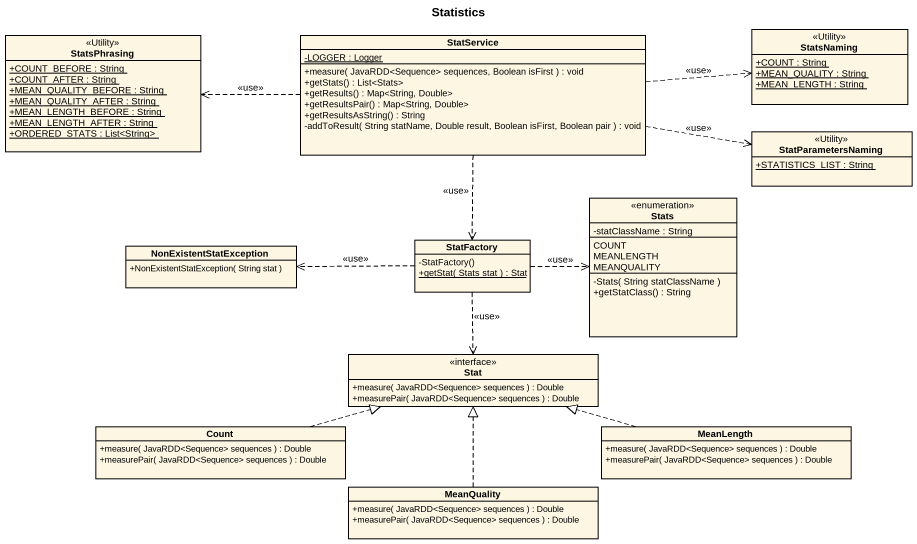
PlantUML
@startuml
title Statistics
hide circle
hide empty members
skinparam classAttributeIconSize 0
class StatsPhrasing <<Utility>> {
  {static} +COUNT_BEFORE : String
  {static} +COUNT_AFTER : String
  {static} +MEAN_QUALITY_BEFORE : String
  {static} +MEAN_QUALITY_AFTER : String
  {static} +MEAN_LENGTH_BEFORE : String
  {static} +MEAN_LENGTH_AFTER : String
  {static} +ORDERED_STATS : List<String>
}
class StatService {
  {static} -LOGGER : Logger
  +measure( JavaRDD<Sequence> sequences, Boolean isFirst ) : void
  +getStats() : List<Stats>
  +getResults() : Map<String, Double>
  +getResultsPair() : Map<String, Double>
  +getResultsAsString() : String
  -addToResult( String statName, Double result, Boolean isFirst, Boolean pair ) : void
}
class StatsNaming <<Utility>> {
  {static} +COUNT : String
  {static} +MEAN_QUALITY : String
  {static} +MEAN_LENGTH : String
}
class StatParametersNaming <<Utility>> {
  {static} +STATISTICS_LIST : String
}
enum Stats {
  -statClassName : String
  COUNT
  MEANLENGTH
  MEANQUALITY
  -Stats( String statClassName )
  +getStatClass() : String
}
class NonExistentStatException {
  +NonExistentStatException( String stat )
}
class StatFactory {
  -StatFactory()
  {static} +getStat( Stats stat ) : Stat
}
interface Stat {
  +measure( JavaRDD<Sequence> sequences ) : Double
  +measurePair( JavaRDD<Sequence> sequences ) : Double
}
class Count {
  +measure( JavaRDD<Sequence> sequences ) : Double
  +measurePair( JavaRDD<Sequence> sequences ) : Double
}
class MeanLength {
  +measure( JavaRDD<Sequence> sequences ) : Double
  +measurePair( JavaRDD<Sequence> sequences ) : Double
}
class MeanQuality {
  +measure( JavaRDD<Sequence> sequences ) : Double
  +measurePair( JavaRDD<Sequence> sequences ) : Double
}
StatService .left.> StatsPhrasing : <<use>>
StatService .right.> StatsNaming : <<use>>
StatService .right.> StatParametersNaming : <<use>>
StatService ..> StatFactory : <<use>>
StatFactory .right.> Stats : <<use>>
StatFactory .left.> NonExistentStatException : <<use>>
StatFactory ..> Stat : <<use>>
Count .right.|> Stat
MeanLength .left.|> Stat
MeanQuality .up.|> Stat
@enduml
